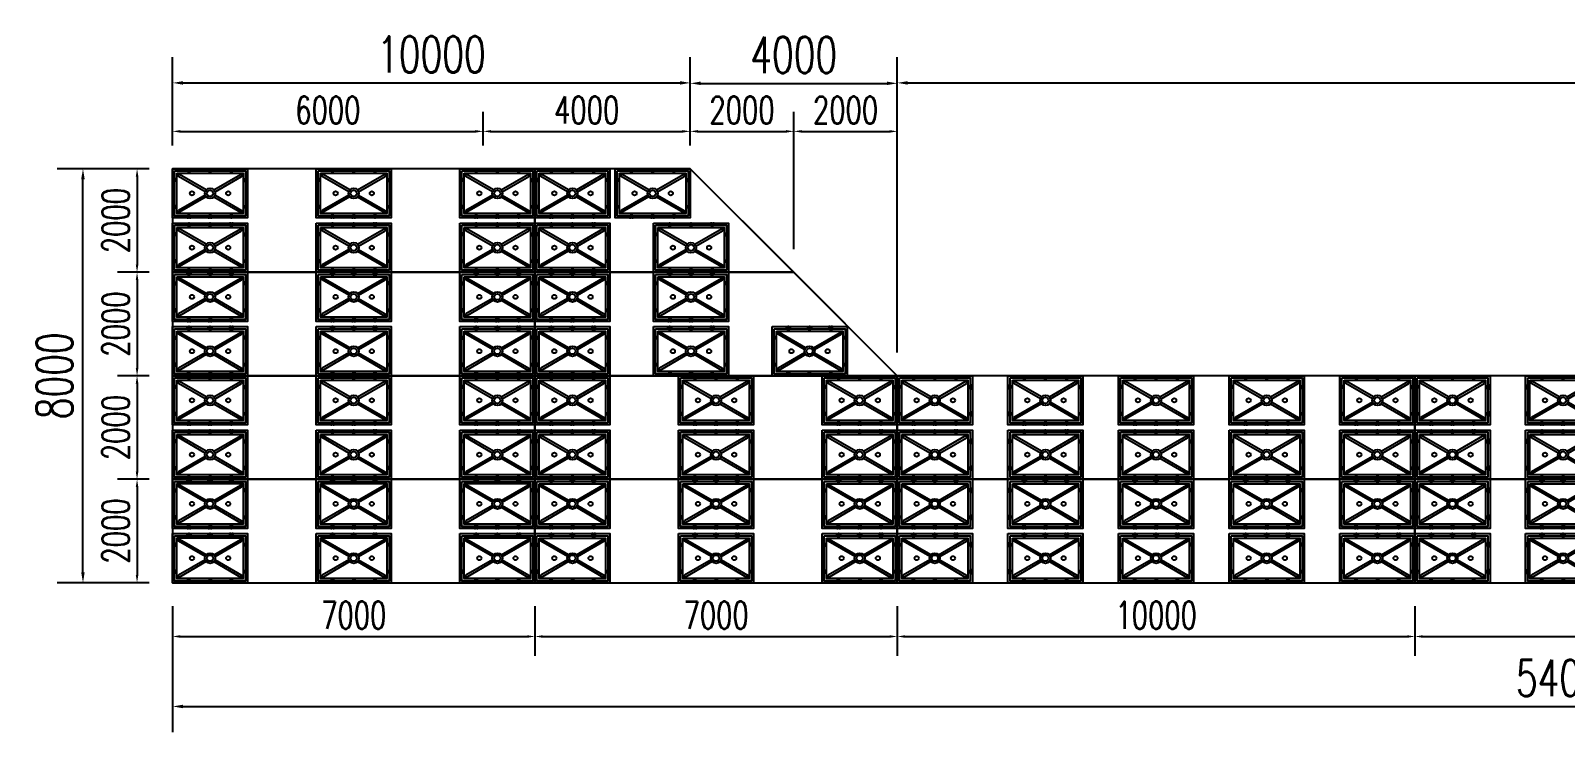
# Model space of a CAD drawing. Header units: millimetres. Extents: x -1825427 to -664413, y 1443096 to 1668257.
# Drawn here: x -1601250 to -1571605, y 1505839 to 1519399 of the extents above; entities that cross this region are included whole.
import ezdxf

# ---------------------------------------------------------------- set-up
doc = ezdxf.new("R2010")
doc.units = ezdxf.units.MM
doc.header["$LTSCALE"] = 10
doc.layers.get('DEFPOINTS').update_dxf_attribs({"linetype": 'CONTINUOUS'})
for name, color, linetype in [('W-FLOAT_BOWL浮筒', 253, 'CONTINUOUS'), ('W-STEEL_FRAME钢架', 3, 'CONTINUOUS'), ('景-通用-文字', 7, 'CONTINUOUS')]:
    doc.layers.add(name, color=color, linetype=linetype)
doc.styles.add('STANDARD_T3', font='simplex.shx', dxfattribs={"width": 0.7, "bigfont": 'gbcbig.shx'})
doc.dimstyles.new('W&&150', dxfattribs={"dimtxt": 525, "dimasz": 150, "dimexe": 375, "dimexo": 450, "dimgap": 150, "dimtad": 1, "dimdec": 0, "dimzin": 0, "dimdsep": 46, "dimtxsty": 'STANDARD_T3', "dimcen": 0.09, "dimclrd": 1, "dimclre": 1, "dimclrt": 7, "dimazin": 2, "dimtfac": 1, "dimtdec": 0, "dimtix": 1, "dimtmove": 2, "dimatfit": 3, "dimfxl": 100, "dimtolj": 1, "dimtzin": 0, "dimarcsym": 0})
doc.dimstyles.new('W&&200', dxfattribs={"dimtxt": 700, "dimasz": 200, "dimexe": 500, "dimexo": 600, "dimgap": 200, "dimtad": 1, "dimdec": 0, "dimzin": 0, "dimdsep": 46, "dimtxsty": 'STANDARD_T3', "dimcen": 0.09, "dimclrd": 1, "dimclre": 1, "dimclrt": 7, "dimazin": 2, "dimtfac": 1, "dimtdec": 0, "dimtix": 1, "dimtmove": 2, "dimatfit": 3, "dimfxl": 100, "dimtolj": 1, "dimtzin": 0, "dimarcsym": 0})

# ---------------------------------------------------------------- blocks, each defined once
blk = doc.blocks.new('*D1139')
at = {"layer": 'DEFPOINTS', "color": 0, "transparency": 16777216}
for p in [(-1598509, 1516729, -3653403), (-1599195, 1514729), (-1598509, 1514729, -3653403)]:
    blk.add_point(p, dxfattribs=at)
at = {"layer": '景-通用-文字', "color": 1, "lineweight": -2, "transparency": 16777216}
for p, q in [((-1598959, 1516729), (-1599570, 1516729)), ((-1599195, 1516579), (-1599195, 1514879)), ((-1598959, 1514729), (-1599570, 1514729))]:
    blk.add_line(p, q, dxfattribs=at)
at = {"layer": '景-通用-文字', "color": 1, "transparency": 16777216}
for points in [[(-1599220, 1516579), (-1599170, 1516579), (-1599195, 1516729)], [(-1599220, 1514879), (-1599170, 1514879), (-1599195, 1514729)]]:
    blk.add_solid(points, dxfattribs=at)
at = {"layer": '景-通用-文字', "color": 7, "transparency": 16777216, "insert": (-1599607, 1515729), "char_height": 525, "attachment_point": 5, "rotation": 90, "style": 'STANDARD_T3'}
blk.add_mtext('\\A1;2000', dxfattribs=at)
blk = doc.blocks.new('*D1149')
at = {"layer": 'DEFPOINTS', "color": 0, "transparency": 16777216}
for p in [(-1598509, 1514729, -3653403), (-1599195, 1512729), (-1598509, 1512729, -3653403)]:
    blk.add_point(p, dxfattribs=at)
at = {"layer": '景-通用-文字', "color": 1, "lineweight": -2, "transparency": 16777216}
for p, q in [((-1598959, 1514729), (-1599570, 1514729)), ((-1599195, 1514579), (-1599195, 1512879)), ((-1598959, 1512729), (-1599570, 1512729))]:
    blk.add_line(p, q, dxfattribs=at)
at = {"layer": '景-通用-文字', "color": 1, "transparency": 16777216}
for points in [[(-1599220, 1514579), (-1599170, 1514579), (-1599195, 1514729)], [(-1599220, 1512879), (-1599170, 1512879), (-1599195, 1512729)]]:
    blk.add_solid(points, dxfattribs=at)
at = {"layer": '景-通用-文字', "color": 7, "transparency": 16777216, "insert": (-1599607, 1513729), "char_height": 525, "attachment_point": 5, "rotation": 90, "style": 'STANDARD_T3'}
blk.add_mtext('\\A1;2000', dxfattribs=at)
blk = doc.blocks.new('*D1150')
at = {"layer": 'DEFPOINTS', "color": 0, "transparency": 16777216}
for p in [(-1598509, 1512729, -3653403), (-1599195, 1510729), (-1598509, 1510729, -3653403)]:
    blk.add_point(p, dxfattribs=at)
at = {"layer": '景-通用-文字', "color": 1, "lineweight": -2, "transparency": 16777216}
for p, q in [((-1598959, 1512729), (-1599570, 1512729)), ((-1599195, 1512579), (-1599195, 1510879)), ((-1598959, 1510729), (-1599570, 1510729))]:
    blk.add_line(p, q, dxfattribs=at)
at = {"layer": '景-通用-文字', "color": 1, "transparency": 16777216}
for points in [[(-1599220, 1512579), (-1599170, 1512579), (-1599195, 1512729)], [(-1599220, 1510879), (-1599170, 1510879), (-1599195, 1510729)]]:
    blk.add_solid(points, dxfattribs=at)
at = {"layer": '景-通用-文字', "color": 7, "transparency": 16777216, "insert": (-1599607, 1511729), "char_height": 525, "attachment_point": 5, "rotation": 90, "style": 'STANDARD_T3'}
blk.add_mtext('\\A1;2000', dxfattribs=at)
blk = doc.blocks.new('*D1151')
at = {"layer": 'DEFPOINTS', "color": 0, "transparency": 16777216}
for p in [(-1598509, 1510729, -3653403), (-1599195, 1508729), (-1598509, 1508729, -3653403)]:
    blk.add_point(p, dxfattribs=at)
at = {"layer": '景-通用-文字', "color": 1, "lineweight": -2, "transparency": 16777216}
for p, q in [((-1598959, 1510729), (-1599570, 1510729)), ((-1599195, 1510579), (-1599195, 1508879)), ((-1598959, 1508729), (-1599570, 1508729))]:
    blk.add_line(p, q, dxfattribs=at)
at = {"layer": '景-通用-文字', "color": 1, "transparency": 16777216}
for points in [[(-1599220, 1510579), (-1599170, 1510579), (-1599195, 1510729)], [(-1599220, 1508879), (-1599170, 1508879), (-1599195, 1508729)]]:
    blk.add_solid(points, dxfattribs=at)
at = {"layer": '景-通用-文字', "color": 7, "transparency": 16777216, "insert": (-1599607, 1509729), "char_height": 525, "attachment_point": 5, "rotation": 90, "style": 'STANDARD_T3'}
blk.add_mtext('\\A1;2000', dxfattribs=at)
blk = doc.blocks.new('*D1152')
at = {"layer": 'DEFPOINTS', "color": 0, "transparency": 16777216}
for p in [(-1598509, 1508729, -3653403), (-1591509, 1508729, -3653403), (-1591509, 1507691)]:
    blk.add_point(p, dxfattribs=at)
at = {"layer": '景-通用-文字', "color": 1, "lineweight": -2, "transparency": 16777216}
for p, q in [((-1598509, 1508279), (-1598509, 1507316)), ((-1591509, 1508279), (-1591509, 1507316)), ((-1598359, 1507691), (-1591659, 1507691))]:
    blk.add_line(p, q, dxfattribs=at)
at = {"layer": '景-通用-文字', "color": 1, "transparency": 16777216}
for points in [[(-1598359, 1507716), (-1598359, 1507666), (-1598509, 1507691)], [(-1591659, 1507716), (-1591659, 1507666), (-1591509, 1507691)]]:
    blk.add_solid(points, dxfattribs=at)
at = {"layer": '景-通用-文字', "color": 7, "transparency": 16777216, "insert": (-1595009, 1508104), "char_height": 525, "attachment_point": 5, "style": 'STANDARD_T3'}
blk.add_mtext('\\A1;7000', dxfattribs=at)
blk = doc.blocks.new('*D1141')
at = {"layer": 'DEFPOINTS', "color": 0, "transparency": 16777216}
for p in [(-1591509, 1508729, -3653403), (-1584509, 1508729, -3653403), (-1584509, 1507691)]:
    blk.add_point(p, dxfattribs=at)
at = {"layer": '景-通用-文字', "color": 1, "lineweight": -2, "transparency": 16777216}
for p, q in [((-1591509, 1508279), (-1591509, 1507316)), ((-1584509, 1508279), (-1584509, 1507316)), ((-1591359, 1507691), (-1584659, 1507691))]:
    blk.add_line(p, q, dxfattribs=at)
at = {"layer": '景-通用-文字', "color": 1, "transparency": 16777216}
for points in [[(-1591359, 1507716), (-1591359, 1507666), (-1591509, 1507691)], [(-1584659, 1507716), (-1584659, 1507666), (-1584509, 1507691)]]:
    blk.add_solid(points, dxfattribs=at)
at = {"layer": '景-通用-文字', "color": 7, "transparency": 16777216, "insert": (-1588009, 1508104), "char_height": 525, "attachment_point": 5, "style": 'STANDARD_T3'}
blk.add_mtext('\\A1;7000', dxfattribs=at)
blk = doc.blocks.new('*D1142')
at = {"layer": 'DEFPOINTS', "color": 0, "transparency": 16777216}
for p in [(-1584509, 1508729, -3653403), (-1574509, 1508729, -3653403), (-1574509, 1507691)]:
    blk.add_point(p, dxfattribs=at)
at = {"layer": '景-通用-文字', "color": 1, "lineweight": -2, "transparency": 16777216}
for p, q in [((-1584509, 1508279), (-1584509, 1507316)), ((-1574509, 1508279), (-1574509, 1507316)), ((-1584359, 1507691), (-1574659, 1507691))]:
    blk.add_line(p, q, dxfattribs=at)
at = {"layer": '景-通用-文字', "color": 1, "transparency": 16777216}
for points in [[(-1584359, 1507716), (-1584359, 1507666), (-1584509, 1507691)], [(-1574659, 1507716), (-1574659, 1507666), (-1574509, 1507691)]]:
    blk.add_solid(points, dxfattribs=at)
at = {"layer": '景-通用-文字', "color": 7, "transparency": 16777216, "insert": (-1579509, 1508104), "char_height": 525, "attachment_point": 5, "style": 'STANDARD_T3'}
blk.add_mtext('\\A1;10000', dxfattribs=at)
blk = doc.blocks.new('*D1143')
at = {"layer": 'DEFPOINTS', "color": 0, "transparency": 16777216}
for p in [(-1574509, 1508729, -3653403), (-1564509, 1508729, -3653403), (-1564509, 1507691)]:
    blk.add_point(p, dxfattribs=at)
at = {"layer": '景-通用-文字', "color": 1, "lineweight": -2, "transparency": 16777216}
for p, q in [((-1574509, 1508279), (-1574509, 1507316)), ((-1564509, 1508279), (-1564509, 1507316)), ((-1574359, 1507691), (-1564659, 1507691))]:
    blk.add_line(p, q, dxfattribs=at)
at = {"layer": '景-通用-文字', "color": 1, "transparency": 16777216}
for points in [[(-1574359, 1507716), (-1574359, 1507666), (-1574509, 1507691)], [(-1564659, 1507716), (-1564659, 1507666), (-1564509, 1507691)]]:
    blk.add_solid(points, dxfattribs=at)
at = {"layer": '景-通用-文字', "color": 7, "transparency": 16777216, "insert": (-1569509, 1508104), "char_height": 525, "attachment_point": 5, "style": 'STANDARD_T3'}
blk.add_mtext('\\A1;10000', dxfattribs=at)
blk = doc.blocks.new('*D1155')
at = {"layer": 'DEFPOINTS', "color": 0, "transparency": 16777216}
for p in [(-1592509, 1517453), (-1598509, 1516729, -3653403), (-1592509, 1516729, -3653403)]:
    blk.add_point(p, dxfattribs=at)
at = {"layer": '景-通用-文字', "color": 1, "lineweight": -2, "transparency": 16777216}
for p, q in [((-1598509, 1517179), (-1598509, 1517828)), ((-1592509, 1517179), (-1592509, 1517828)), ((-1598359, 1517453), (-1592659, 1517453))]:
    blk.add_line(p, q, dxfattribs=at)
at = {"layer": '景-通用-文字', "color": 1, "transparency": 16777216}
for points in [[(-1598359, 1517478), (-1598359, 1517428), (-1598509, 1517453)], [(-1592659, 1517478), (-1592659, 1517428), (-1592509, 1517453)]]:
    blk.add_solid(points, dxfattribs=at)
at = {"layer": '景-通用-文字', "color": 7, "transparency": 16777216, "insert": (-1595509, 1517865), "char_height": 525, "attachment_point": 5, "style": 'STANDARD_T3'}
blk.add_mtext('\\A1;6000', dxfattribs=at)
blk = doc.blocks.new('*D1156')
at = {"layer": 'DEFPOINTS', "color": 0, "transparency": 16777216}
for p in [(-1588509, 1517453), (-1592509, 1516729, -3653403), (-1588509, 1516729, -3653403)]:
    blk.add_point(p, dxfattribs=at)
at = {"layer": '景-通用-文字', "color": 1, "lineweight": -2, "transparency": 16777216}
for p, q in [((-1592509, 1517179), (-1592509, 1517828)), ((-1588509, 1517179), (-1588509, 1517828)), ((-1592359, 1517453), (-1588659, 1517453))]:
    blk.add_line(p, q, dxfattribs=at)
at = {"layer": '景-通用-文字', "color": 1, "transparency": 16777216}
for points in [[(-1592359, 1517478), (-1592359, 1517428), (-1592509, 1517453)], [(-1588659, 1517478), (-1588659, 1517428), (-1588509, 1517453)]]:
    blk.add_solid(points, dxfattribs=at)
at = {"layer": '景-通用-文字', "color": 7, "transparency": 16777216, "insert": (-1590509, 1517865), "char_height": 525, "attachment_point": 5, "style": 'STANDARD_T3'}
blk.add_mtext('\\A1;4000', dxfattribs=at)
blk = doc.blocks.new('*D1157')
at = {"layer": 'DEFPOINTS', "color": 0, "transparency": 16777216}
for p in [(-1584509, 1518381), (-1588509, 1516729, -3653403), (-1584509, 1512729, -3653403)]:
    blk.add_point(p, dxfattribs=at)
at = {"layer": '景-通用-文字', "color": 1, "lineweight": -2, "transparency": 16777216}
for p, q in [((-1588509, 1517329), (-1588509, 1518881)), ((-1584509, 1513329), (-1584509, 1518881)), ((-1588309, 1518381), (-1584709, 1518381))]:
    blk.add_line(p, q, dxfattribs=at)
at = {"layer": '景-通用-文字', "color": 1, "transparency": 16777216}
for points in [[(-1588309, 1518415), (-1588309, 1518348), (-1588509, 1518381)], [(-1584709, 1518415), (-1584709, 1518348), (-1584509, 1518381)]]:
    blk.add_solid(points, dxfattribs=at)
at = {"layer": '景-通用-文字', "color": 7, "transparency": 16777216, "insert": (-1586509, 1518931), "char_height": 700, "attachment_point": 5, "style": 'STANDARD_T3'}
blk.add_mtext('\\A1;4000', dxfattribs=at)
blk = doc.blocks.new('*D1136')
at = {"layer": 'DEFPOINTS', "color": 0, "transparency": 16777216}
for p in [(-1600240, 1516729), (-1598509, 1516729, -3653403), (-1598509, 1508729, -3653403)]:
    blk.add_point(p, dxfattribs=at)
at = {"layer": '景-通用-文字', "color": 1, "lineweight": -2, "transparency": 16777216}
for p, q in [((-1599109, 1516729), (-1600740, 1516729)), ((-1600240, 1508929), (-1600240, 1516529)), ((-1599109, 1508729), (-1600740, 1508729))]:
    blk.add_line(p, q, dxfattribs=at)
at = {"layer": '景-通用-文字', "color": 1, "transparency": 16777216}
for points in [[(-1600274, 1516529), (-1600207, 1516529), (-1600240, 1516729)], [(-1600274, 1508929), (-1600207, 1508929), (-1600240, 1508729)]]:
    blk.add_solid(points, dxfattribs=at)
at = {"layer": '景-通用-文字', "color": 7, "transparency": 16777216, "insert": (-1600790, 1512729), "char_height": 700, "attachment_point": 5, "rotation": 90, "style": 'STANDARD_T3'}
blk.add_mtext('\\A1;8000', dxfattribs=at)
blk = doc.blocks.new('*D1146')
at = {"layer": 'DEFPOINTS', "color": 0, "transparency": 16777216}
for p in [(-1598509, 1508729, -3653403), (-1544509, 1508729, -3653403), (-1544509, 1506339)]:
    blk.add_point(p, dxfattribs=at)
at = {"layer": '景-通用-文字', "color": 1, "lineweight": -2, "transparency": 16777216}
for p, q in [((-1598509, 1508129), (-1598509, 1505839)), ((-1544509, 1508129), (-1544509, 1505839)), ((-1598309, 1506339), (-1544709, 1506339))]:
    blk.add_line(p, q, dxfattribs=at)
at = {"layer": '景-通用-文字', "color": 1, "transparency": 16777216}
for points in [[(-1598309, 1506372), (-1598309, 1506305), (-1598509, 1506339)], [(-1544709, 1506372), (-1544709, 1506305), (-1544509, 1506339)]]:
    blk.add_solid(points, dxfattribs=at)
at = {"layer": '景-通用-文字', "color": 7, "transparency": 16777216, "insert": (-1571509, 1506889), "char_height": 700, "attachment_point": 5, "style": 'STANDARD_T3'}
blk.add_mtext('\\A1;54000', dxfattribs=at)
blk = doc.blocks.new('*D1138')
at = {"layer": 'DEFPOINTS', "color": 0, "transparency": 16777216}
for p in [(-1588509, 1518390), (-1598509, 1516729, -3653403), (-1588509, 1516729)]:
    blk.add_point(p, dxfattribs=at)
at = {"layer": '景-通用-文字', "color": 1, "lineweight": -2, "transparency": 16777216}
for p, q in [((-1598509, 1517329), (-1598509, 1518890)), ((-1588509, 1517329), (-1588509, 1518890)), ((-1598309, 1518390), (-1588709, 1518390))]:
    blk.add_line(p, q, dxfattribs=at)
at = {"layer": '景-通用-文字', "color": 1, "transparency": 16777216}
for points in [[(-1598309, 1518423), (-1598309, 1518356), (-1598509, 1518390)], [(-1588709, 1518423), (-1588709, 1518356), (-1588509, 1518390)]]:
    blk.add_solid(points, dxfattribs=at)
at = {"layer": '景-通用-文字', "color": 7, "transparency": 16777216, "insert": (-1593509, 1518940), "char_height": 700, "attachment_point": 5, "style": 'STANDARD_T3'}
blk.add_mtext('\\A1;10000', dxfattribs=at)
blk = doc.blocks.new('*D1147')
at = {"layer": 'DEFPOINTS', "color": 0, "transparency": 16777216}
for p in [(-1544509, 1518390), (-1584509, 1512729, -3653403), (-1544509, 1512729, -3653403)]:
    blk.add_point(p, dxfattribs=at)
at = {"layer": '景-通用-文字', "color": 1, "lineweight": -2, "transparency": 16777216}
for p, q in [((-1584509, 1513329), (-1584509, 1518890)), ((-1544509, 1513329), (-1544509, 1518890)), ((-1584309, 1518390), (-1544709, 1518390))]:
    blk.add_line(p, q, dxfattribs=at)
at = {"layer": '景-通用-文字', "color": 1, "transparency": 16777216}
for points in [[(-1584309, 1518423), (-1584309, 1518356), (-1584509, 1518390)], [(-1544709, 1518423), (-1544709, 1518356), (-1544509, 1518390)]]:
    blk.add_solid(points, dxfattribs=at)
at = {"layer": '景-通用-文字', "color": 7, "transparency": 16777216, "insert": (-1564509, 1518940), "char_height": 700, "attachment_point": 5, "style": 'STANDARD_T3'}
blk.add_mtext('\\A1;40000', dxfattribs=at)
blk = doc.blocks.new('*D1148')
at = {"layer": 'DEFPOINTS', "color": 0, "transparency": 16777216}
for p in [(-1586509, 1517453), (-1588509, 1516729), (-1586509, 1514729, -3653403)]:
    blk.add_point(p, dxfattribs=at)
at = {"layer": '景-通用-文字', "color": 1, "lineweight": -2, "transparency": 16777216}
for p, q in [((-1588509, 1517179), (-1588509, 1517828)), ((-1586509, 1515179), (-1586509, 1517828)), ((-1588359, 1517453), (-1586659, 1517453))]:
    blk.add_line(p, q, dxfattribs=at)
at = {"layer": '景-通用-文字', "color": 1, "transparency": 16777216}
for points in [[(-1588359, 1517478), (-1588359, 1517428), (-1588509, 1517453)], [(-1586659, 1517478), (-1586659, 1517428), (-1586509, 1517453)]]:
    blk.add_solid(points, dxfattribs=at)
at = {"layer": '景-通用-文字', "color": 7, "transparency": 16777216, "insert": (-1587509, 1517865), "char_height": 525, "attachment_point": 5, "style": 'STANDARD_T3'}
blk.add_mtext('\\A1;2000', dxfattribs=at)
blk = doc.blocks.new('*D1140')
at = {"layer": 'DEFPOINTS', "color": 0, "transparency": 16777216}
for p in [(-1584509, 1517453), (-1586509, 1514729, -3653403), (-1584509, 1512729, -3653403)]:
    blk.add_point(p, dxfattribs=at)
at = {"layer": '景-通用-文字', "color": 1, "lineweight": -2, "transparency": 16777216}
for p, q in [((-1586509, 1515179), (-1586509, 1517828)), ((-1584509, 1513179), (-1584509, 1517828)), ((-1586359, 1517453), (-1584659, 1517453))]:
    blk.add_line(p, q, dxfattribs=at)
at = {"layer": '景-通用-文字', "color": 1, "transparency": 16777216}
for points in [[(-1586359, 1517478), (-1586359, 1517428), (-1586509, 1517453)], [(-1584659, 1517478), (-1584659, 1517428), (-1584509, 1517453)]]:
    blk.add_solid(points, dxfattribs=at)
at = {"layer": '景-通用-文字', "color": 7, "transparency": 16777216, "insert": (-1585509, 1517865), "char_height": 525, "attachment_point": 5, "style": 'STANDARD_T3'}
blk.add_mtext('\\A1;2000', dxfattribs=at)
blk = doc.blocks.new('DFX')
at = {"layer": 'W-FLOAT_BOWL浮筒'}
for p, q in [((0, 0), (1450, 0)), ((325, 0), (305, 0)), ((735, 0), (715, 0)), ((1125, 0), (1145, 0)), ((0, -205), (0, -225)), ((630, -443), (116, -146)), ((650, -409), (136, -111)), ((650, -409), (136, -111)), ((800, -409), (1314, -111)), ((800, -409), (1314, -111)), ((820, -443), (1334, -146)), ((1450, -205), (1450, -225)), ((630, -507), (116, -804)), ((650, -541), (136, -839)), ((650, -541), (136, -839)), ((800, -541), (1314, -839)), ((800, -541), (1314, -839)), ((820, -507), (1334, -804)), ((0, -725), (0, -745)), ((1450, -725), (1450, -745)), ((325, -950), (305, -950)), ((735, -950), (715, -950)), ((1125, -950), (1145, -950))]:
    blk.add_line(p, q, dxfattribs=at)
for points in [[(0, 0), (1450, 0), (1450, -950), (0, -950)], [(40, -40), (1410, -40), (1410, -910), (40, -910)], [(85, -85), (1365, -85), (1365, -865), (85, -865)]]:
    blk.add_lwpolyline(points, close=True, dxfattribs=at)
for points in [[(350, 0), (350, -39, -0.605909), (280, -39), (280, 0), (305, 0), (305, -20, 1.050157), (325, -20), (325, 0), (350, 0)], [(760, 0), (760, -39, -0.605909), (690, -39), (690, 0), (715, 0), (715, -20, 1.050157), (735, -20), (735, 0), (760, 0)], [(1100, 0), (1100, -39, 0.605909), (1170, -39), (1170, 0), (1145, 0), (1145, -20, -1.050157), (1125, -20), (1125, 0), (1100, 0)], [(0, -180), (39, -180, -0.605909), (39, -250), (0, -250), (0, -225), (20, -225, 1.050157), (20, -205), (0, -205), (0, -180)], [(1450, -180), (1411, -180, 0.605909), (1411, -250), (1450, -250), (1450, -225), (1430, -225, -1.050157), (1430, -205), (1450, -205), (1450, -180)], [(0, -700), (39, -700, -0.605909), (39, -770), (0, -770), (0, -745), (20, -745, 1.050157), (20, -725), (0, -725), (0, -700)], [(1450, -700), (1411, -700, 0.605909), (1411, -770), (1450, -770), (1450, -745), (1430, -745, -1.050157), (1430, -725), (1450, -725), (1450, -700)], [(350, -950), (350, -911, 0.605909), (280, -911), (280, -950), (305, -950), (305, -930, -1.050157), (325, -930), (325, -950), (350, -950)], [(760, -950), (760, -911, 0.605909), (690, -911), (690, -950), (715, -950), (715, -930, -1.050157), (735, -930), (735, -950), (760, -950)], [(1100, -950), (1100, -911, -0.605909), (1170, -911), (1170, -950), (1145, -950), (1145, -930, 1.050157), (1125, -930), (1125, -950), (1100, -950)]]:
    blk.add_lwpolyline(points, format="xyb", dxfattribs=at)
for centre, radius in [((375, -475), 40), ((725, -475), 100), ((725, -475), 60), ((1075, -475), 40)]:
    blk.add_circle(centre, radius, dxfattribs=at)
for centre, start, end in [((126, -129), 59.9771, 239.9771), ((1324, -129), 300.0229, 120.0229), ((126, -821), 120.0229, 300.0229), ((1324, -821), 239.9771, 59.9771)]:
    blk.add_arc(centre, 20, start, end, dxfattribs=at)
blk = doc.blocks.new('*U1516')
at = {"layer": 'W-FLOAT_BOWL浮筒'}
for p in [(-725, 1000), (-725, -50)]:
    blk.add_blockref('DFX', p, dxfattribs=at)
blk = doc.blocks.new('*U1517')
at = {"layer": 'W-STEEL_FRAME钢架', "color": 0, "linetype": 'ByBlock', "lineweight": -2, "transparency": 16777216}
for p in [(0, 0), (2137.5, 0), (4275, 0), (6412.5, 0), (8550, 0)]:
    blk.add_blockref('*U1516', p, dxfattribs=at)
blk = doc.blocks.new('*U1513')
at = {"layer": 'W-FLOAT_BOWL浮筒'}
for p in [(-725, 1000), (-725, -50)]:
    blk.add_blockref('DFX', p, dxfattribs=at)
blk = doc.blocks.new('*U1515')
at = {"layer": 'W-STEEL_FRAME钢架', "color": 0, "linetype": 'ByBlock', "lineweight": -2, "transparency": 16777216}
for p in [(0, 0), (2137.5, 0), (4275, 0), (6412.5, 0), (8550, 0)]:
    blk.add_blockref('*U1513', p, dxfattribs=at)
blk = doc.blocks.new('*U1521')
at = {"layer": 'W-FLOAT_BOWL浮筒'}
for p in [(-725, 1000), (-725, -50)]:
    blk.add_blockref('DFX', p, dxfattribs=at)
blk = doc.blocks.new('*U1522')
at = {"layer": 'W-STEEL_FRAME钢架', "color": 0, "linetype": 'ByBlock', "lineweight": -2, "transparency": 16777216}
for p in [(0, 0), (2137.5, 0), (4275, 0), (6412.5, 0), (8550, 0)]:
    blk.add_blockref('*U1521', p, dxfattribs=at)
blk = doc.blocks.new('*U1518')
at = {"layer": 'W-FLOAT_BOWL浮筒'}
for p in [(-725, 1000), (-725, -50)]:
    blk.add_blockref('DFX', p, dxfattribs=at)
blk = doc.blocks.new('*U1520')
at = {"layer": 'W-STEEL_FRAME钢架', "color": 0, "linetype": 'ByBlock', "lineweight": -2, "transparency": 16777216}
for p in [(0, 0), (2137.5, 0), (4275, 0), (6412.5, 0), (8550, 0)]:
    blk.add_blockref('*U1518', p, dxfattribs=at)
blk = doc.blocks.new('*U1532')
at = {"layer": 'W-FLOAT_BOWL浮筒'}
for p in [(-725, 1000), (-725, -50)]:
    blk.add_blockref('DFX', p, dxfattribs=at)
blk = doc.blocks.new('*U1534')
at = {"layer": 'W-STEEL_FRAME钢架', "color": 0, "linetype": 'ByBlock', "lineweight": -2, "transparency": 16777216}
for p in [(0, 0), (2775, 0), (5550, 0)]:
    blk.add_blockref('*U1532', p, dxfattribs=at)
blk = doc.blocks.new('*U1535')
at = {"layer": 'W-FLOAT_BOWL浮筒'}
for p in [(-725, 1000), (-725, -50)]:
    blk.add_blockref('DFX', p, dxfattribs=at)
blk = doc.blocks.new('*U1536')
at = {"layer": 'W-STEEL_FRAME钢架', "color": 0, "linetype": 'ByBlock', "lineweight": -2, "transparency": 16777216}
for p in [(0, 0), (2290, 0)]:
    blk.add_blockref('*U1535', p, dxfattribs=at)
blk = doc.blocks.new('*U1537')
at = {"layer": 'W-FLOAT_BOWL浮筒'}
for p in [(-725, 1000), (-725, -50)]:
    blk.add_blockref('DFX', p, dxfattribs=at)
blk = doc.blocks.new('*U1539')
at = {"layer": 'W-STEEL_FRAME钢架', "color": 0, "linetype": 'ByBlock', "lineweight": -2, "transparency": 16777216}
for p in [(0, 0), (2775, 0), (5550, 0)]:
    blk.add_blockref('*U1537', p, dxfattribs=at)
blk = doc.blocks.new('*U1540')
at = {"layer": 'W-FLOAT_BOWL浮筒'}
for p in [(-725, 1000), (-725, -50)]:
    blk.add_blockref('DFX', p, dxfattribs=at)
blk = doc.blocks.new('*U1542')
at = {"layer": 'W-STEEL_FRAME钢架', "color": 0, "linetype": 'ByBlock', "lineweight": -2, "transparency": 16777216}
for p in [(0, 0), (2775, 0), (5550, 0)]:
    blk.add_blockref('*U1540', p, dxfattribs=at)
blk = doc.blocks.new('*U1543')
at = {"layer": 'W-FLOAT_BOWL浮筒'}
for p in [(-725, 1000), (-725, -50)]:
    blk.add_blockref('DFX', p, dxfattribs=at)
blk = doc.blocks.new('*U1545')
at = {"layer": 'W-STEEL_FRAME钢架', "color": 0, "linetype": 'ByBlock', "lineweight": -2, "transparency": 16777216}
for p in [(0, 0), (2775, 0), (5550, 0)]:
    blk.add_blockref('*U1543', p, dxfattribs=at)
blk = doc.blocks.new('*U1546')
at = {"layer": 'W-FLOAT_BOWL浮筒'}
for p in [(-725, 1000), (-725, -50)]:
    blk.add_blockref('DFX', p, dxfattribs=at)
blk = doc.blocks.new('*U1548')
at = {"layer": 'W-STEEL_FRAME钢架', "color": 0, "linetype": 'ByBlock', "lineweight": -2, "transparency": 16777216}
for p in [(0, 0), (2775, 0), (5550, 0)]:
    blk.add_blockref('*U1546', p, dxfattribs=at)
blk = doc.blocks.new('*U1549')
at = {"layer": 'W-FLOAT_BOWL浮筒'}
for p in [(-725, 1000), (-725, -50)]:
    blk.add_blockref('DFX', p, dxfattribs=at)
blk = doc.blocks.new('*U1551')
at = {"layer": 'W-STEEL_FRAME钢架', "color": 0, "linetype": 'ByBlock', "lineweight": -2, "transparency": 16777216}
for p in [(0, 0), (2775, 0), (5550, 0)]:
    blk.add_blockref('*U1549', p, dxfattribs=at)
blk = doc.blocks.new('*U1552')
at = {"layer": 'W-FLOAT_BOWL浮筒'}
for p in [(-725, 1000), (-725, -50)]:
    blk.add_blockref('DFX', p, dxfattribs=at)
blk = doc.blocks.new('*U1554')
at = {"layer": 'W-STEEL_FRAME钢架', "color": 0, "linetype": 'ByBlock', "lineweight": -2, "transparency": 16777216}
blk.add_blockref('*U1552', (0, 0), dxfattribs=at)

msp = doc.modelspace()

# ---------------------------------------------------------------- linework, layer by layer
at = {"layer": 'W-STEEL_FRAME钢架', "elevation": -3653402.9}
for points in [[(-1544509.4, 1508729.3), (-1544509.4, 1512729.3), (-1584509.4, 1512729.3), (-1588509.4, 1516729.3), (-1598509.4, 1516729.3), (-1598509.4, 1508729.3), (-1544509.4, 1508729.3)], [(-1591509.4, 1514729.4), (-1591509.4, 1516729.3), (-1598509.4, 1516729.3), (-1598509.4, 1514729.4), (-1591509.3, 1514729.3)], [(-1591509.4, 1516729.4), (-1591509.4, 1514729.4), (-1586509.5, 1514729.4), (-1588509.5, 1516729.4), (-1591509.4, 1516729.4)], [(-1591509.4, 1512729.3), (-1591509.4, 1514729.3), (-1598509.4, 1514729.3), (-1598509.4, 1512729.3), (-1591509.3, 1512729.3)], [(-1591509.4, 1512729.3), (-1584509.4, 1512729.3), (-1586509.4, 1514729.3), (-1591509.4, 1514729.3), (-1591509.3, 1512729.3)], [(-1591509.4, 1510729.4), (-1591509.4, 1512729.3), (-1598509.4, 1512729.3), (-1598509.4, 1510729.4), (-1591509.3, 1510729.3)], [(-1584509.4, 1510729.3), (-1584509.4, 1512729.3), (-1591509.3, 1512729.3), (-1591509.3, 1510729.3), (-1584509.3, 1510729.3)], [(-1591509.4, 1508729.4), (-1591509.4, 1510729.4), (-1598509.4, 1510729.4), (-1598509.4, 1508729.4), (-1591509.3, 1508729.3)], [(-1584509.4, 1508729.3), (-1584509.4, 1510729.3), (-1591509.3, 1510729.3), (-1591509.3, 1508729.3), (-1584509.3, 1508729.3)]]:
    msp.add_lwpolyline(points, dxfattribs=at)
for points in [[(-1584509.4, 1510729.3), (-1574509.4, 1510729.3), (-1574509.4, 1512729.3), (-1584509.4, 1512729.3)], [(-1574509.4, 1510729.3), (-1564509.4, 1510729.3), (-1564509.4, 1512729.3), (-1574509.4, 1512729.3)], [(-1584509.4, 1508729.3), (-1574509.4, 1508729.3), (-1574509.4, 1510729.3), (-1584509.4, 1510729.3)], [(-1574509.4, 1508729.3), (-1564509.4, 1508729.3), (-1564509.4, 1510729.3), (-1574509.4, 1510729.3)]]:
    msp.add_lwpolyline(points, close=True, dxfattribs=at)

# ---------------------------------------------------------------- block references
at = {"layer": 'W-FLOAT_BOWL浮筒'}
for p in [(-1589959.4, 1516729.3, -3653402.9), (-1589219.3, 1515679.3, -3653402.9), (-1586929.3, 1513679.3, -3653402.9)]:
    msp.add_blockref('DFX', p, dxfattribs=at)
at = {"layer": 'W-STEEL_FRAME钢架'}
for name, p in [('*U1551', (-1597784.4, 1515729.4, -3653402.9)), ('*U1554', (-1590784.3, 1515729.2, -3653402.9)), ('*U1534', (-1597784.4, 1513729.3, -3653402.9)), ('*U1536', (-1590784.3, 1513729.3, -3653402.9)), ('*U1539', (-1597784.4, 1511729.4, -3653402.9)), ('*U1545', (-1590784.3, 1511729.3, -3653402.9)), ('*U1522', (-1583784.4, 1511729.3, -3653402.9)), ('*U1517', (-1573784.4, 1511729.3, -3653402.9)), ('*U1542', (-1597784.4, 1509729.4, -3653402.9)), ('*U1548', (-1590784.3, 1509729.3, -3653402.9)), ('*U1520', (-1583784.4, 1509729.3, -3653402.9)), ('*U1515', (-1573784.4, 1509729.3, -3653402.9))]:
    msp.add_blockref(name, p, dxfattribs=at)

# ---------------------------------------------------------------- dimensions: what is measured, and where the dimension line sits
at = {"layer": '景-通用-文字'}
for base, p1, p2, dimstyle, picture, middle in [((-1588509.5, 1518389.6), (-1598509.5, 1516729.4, -3653402.9), (-1588509.5, 1516729.4), 'W&&200', '*D1138', (-1593509.5, 1518939.6)), ((-1584509.4, 1518381.2), (-1588509.5, 1516729.4, -3653402.9), (-1584509.4, 1512729.4, -3653402.9), 'W&&200', '*D1157', (-1586509.4, 1518931.2)), ((-1544509.5, 1518389.6), (-1584509.5, 1512729.4, -3653402.9), (-1544509.5, 1512729.4, -3653402.9), 'W&&200', '*D1147', (-1564509.5, 1518939.6)), ((-1592509.4, 1517452.6), (-1598509.5, 1516729.4, -3653402.9), (-1592509.4, 1516729.4, -3653402.9), 'W&&150', '*D1155', (-1595509.5, 1517865.1)), ((-1588509.5, 1517452.6), (-1592509.4, 1516729.4, -3653402.9), (-1588509.5, 1516729.4, -3653402.9), 'W&&150', '*D1156', (-1590509.5, 1517865.1)), ((-1586509.5, 1517452.6), (-1588509.5, 1516729.4), (-1586509.5, 1514729.4, -3653402.9), 'W&&150', '*D1148', (-1587509.5, 1517865.1)), ((-1584509.5, 1517452.6), (-1586509.5, 1514729.4, -3653402.9), (-1584509.5, 1512729.4, -3653402.9), 'W&&150', '*D1140', (-1585509.5, 1517865.1)), ((-1591509.5, 1507691), (-1598509.5, 1508729.4, -3653402.9), (-1591509.5, 1508729.4, -3653402.9), 'W&&150', '*D1152', (-1595009.5, 1508103.5)), ((-1544509.5, 1506338.8), (-1598509.5, 1508729.4, -3653402.9), (-1544509.5, 1508729.4, -3653402.9), 'W&&200', '*D1146', (-1571509.5, 1506888.8)), ((-1584509.5, 1507691), (-1591509.5, 1508729.4, -3653402.9), (-1584509.5, 1508729.4, -3653402.9), 'W&&150', '*D1141', (-1588009.5, 1508103.5)), ((-1574509.5, 1507691), (-1584509.5, 1508729.4, -3653402.9), (-1574509.5, 1508729.4, -3653402.9), 'W&&150', '*D1142', (-1579509.5, 1508103.5)), ((-1564509.5, 1507691), (-1574509.5, 1508729.4, -3653402.9), (-1564509.5, 1508729.4, -3653402.9), 'W&&150', '*D1143', (-1569509.5, 1508103.5))]:
    dim = msp.add_linear_dim(base=base, p1=p1, p2=p2, dimstyle=dimstyle, dxfattribs=at)
    dim.commit()
    dim.dimension.update_dxf_attribs({"geometry": picture, "text_midpoint": middle})
for base, p1, p2, dimstyle, picture, middle in [((-1600240.4, 1516729.4), (-1598509.5, 1508729.4, -3653402.9), (-1598509.5, 1516729.4, -3653402.9), 'W&&200', '*D1136', (-1600790.4, 1512729.4)), ((-1599194.5, 1514729.4), (-1598509.5, 1516729.4, -3653402.9), (-1598509.5, 1514729.4, -3653402.9), 'W&&150', '*D1139', (-1599607, 1515729.4)), ((-1599194.5, 1512729.4), (-1598509.5, 1514729.4, -3653402.9), (-1598509.5, 1512729.4, -3653402.9), 'W&&150', '*D1149', (-1599607, 1513729.4)), ((-1599194.5, 1510729.4), (-1598509.5, 1512729.4, -3653402.9), (-1598509.5, 1510729.4, -3653402.9), 'W&&150', '*D1150', (-1599607, 1511729.4)), ((-1599194.5, 1508729.4), (-1598509.5, 1510729.4, -3653402.9), (-1598509.5, 1508729.4, -3653402.9), 'W&&150', '*D1151', (-1599607, 1509729.4))]:
    dim = msp.add_linear_dim(base=base, p1=p1, p2=p2, angle=90, dimstyle=dimstyle, dxfattribs=at)
    dim.commit()
    dim.dimension.update_dxf_attribs({"geometry": picture, "text_midpoint": middle})

doc.saveas('drawing.dxf')
